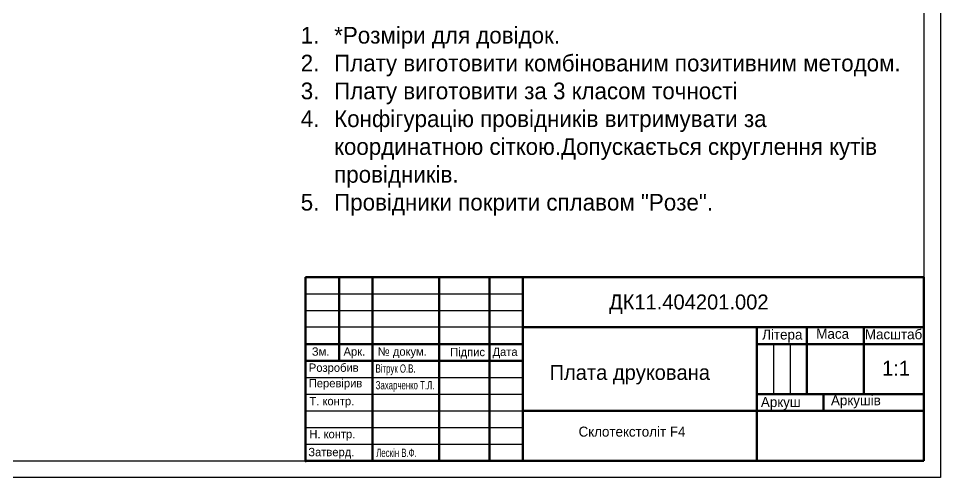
# Model space of a CAD drawing. Extents: x 208 to 628, y 649 to 1243.
# Drawn here: x 352.2 to 628.1, y 648.7 to 786.2 of the extents above; entities that cross this region are included whole.
import ezdxf

# ---------------------------------------------------------------- set-up
doc = ezdxf.new("R2010")
doc.units = 0
doc.header["$MEASUREMENT"] = 0
doc.layers.get('0').update_dxf_attribs({"linetype": 'CONTINUOUS'})
for name, color, linetype, lineweight in [('AM_BOR', 250, 'CONTINUOUS', 50), ('K', 250, 'CONTINUOUS', 100), ('Рамка', 7, 'CONTINUOUS', 50), ('Рамка2', 7, 'CONTINUOUS', 25)]:
    doc.layers.add(name, color=color, linetype=linetype, lineweight=lineweight)
doc.styles.add('Нумерация', font='452826.ttf')
doc.styles.add('стиль1', font='452826.ttf')
doc.styles.add('стиль2', font='452826.ttf', dxfattribs={"width": 0.7})

msp = doc.modelspace()

# ---------------------------------------------------------------- linework, layer by layer
at = {"linetype": 'Continuous'}
msp.add_lwpolyline([(208.147, 648.65), (208.147, 1242.65), (628.147, 1242.65), (628.147, 648.65)], close=True, dxfattribs=at)
at = {"layer": 'AM_BOR', "color": 0, "lineweight": 80}
msp.add_point((438.147, 653.65), dxfattribs=at)
at = {"layer": 'Рамка'}
for p, q in [((438.147, 708.65), (438.147, 653.65)), ((623.147, 708.65), (438.147, 708.65)), ((438.147, 683.65), (438.147, 708.65)), ((438.147, 708.65), (448.147, 708.65)), ((448.147, 708.65), (448.147, 683.65)), ((448.147, 708.65), (448.147, 683.65)), ((458.147, 653.65), (458.147, 708.65)), ((458.147, 708.65), (478.147, 708.65)), ((478.147, 708.65), (478.147, 653.65)), ((493.147, 708.65), (493.147, 653.65)), ((503.147, 708.65), (493.147, 708.65)), ((503.147, 653.65), (503.147, 708.65)), ((623.147, 653.65), (623.147, 708.65)), ((623.147, 693.65), (623.147, 708.65)), ((438.147, 693.65), (438.147, 683.65)), ((503.147, 693.65), (623.147, 693.65)), ((573.147, 688.65), (573.147, 693.65)), ((573.147, 693.65), (588.147, 693.65)), ((573.147, 673.65), (573.147, 693.65)), ((588.147, 693.65), (623.147, 693.65)), ((588.147, 693.65), (588.147, 688.65)), ((605.147, 693.65), (605.147, 673.65)), ((623.147, 693.65), (623.147, 688.65)), ((438.147, 688.65), (503.147, 688.65)), ((623.147, 688.65), (573.147, 688.65)), ((573.147, 688.65), (573.147, 673.65)), ((588.147, 688.65), (588.147, 673.65)), ((438.147, 678.65), (438.147, 683.65)), ((438.147, 683.65), (503.147, 683.65)), ((503.147, 683.65), (503.147, 678.65)), ((593.147, 673.65), (573.147, 673.65)), ((573.147, 673.65), (573.147, 668.65)), ((593.147, 668.65), (593.147, 673.65)), ((593.147, 673.65), (623.147, 673.65)), ((623.147, 673.65), (623.147, 668.65)), ((503.147, 668.65), (573.147, 668.65)), ((503.147, 653.65), (503.147, 668.65)), ((573.147, 668.65), (593.147, 668.65)), ((573.147, 668.65), (573.147, 653.65)), ((623.147, 668.65), (593.147, 668.65)), ((438.147, 653.65), (623.147, 653.65)), ((478.147, 653.65), (458.147, 653.65)), ((493.147, 653.65), (503.147, 653.65)), ((573.147, 653.65), (503.147, 653.65))]:
    msp.add_line(p, q, dxfattribs=at)
at = {"layer": 'Рамка2', "linetype": 'Continuous'}
for p in [(623.147, 1237.65), (228.147, 653.65)]:
    msp.add_line(p, (623.147, 653.65), dxfattribs=at)
at = {"layer": 'Рамка2'}
for p, q in [((438.147, 703.65), (503.147, 703.65)), ((438.147, 698.65), (503.147, 698.65)), ((503.147, 693.65), (438.147, 693.65)), ((578.147, 688.65), (578.147, 673.65)), ((583.147, 688.65), (583.147, 673.65)), ((438.147, 678.65), (503.147, 678.65)), ((438.147, 673.65), (503.147, 673.65)), ((438.147, 668.65), (503.147, 668.65)), ((438.147, 663.65), (503.147, 663.65)), ((438.147, 658.65), (503.147, 658.65))]:
    msp.add_line(p, q, dxfattribs=at)

# ---------------------------------------------------------------- texts
at = {"lineweight": 80, "insert": (528.939, 703.494), "char_height": 4.5, "attachment_point": 1, "style": 'стиль1'}
msp.add_mtext_dynamic_manual_height_columns('{\\C7;ДК11.404201.002}', width=81.86775, gutter_width=12.5, heights=[0], dxfattribs=at)
at = {"color": 0, "lineweight": 80, "attachment_point": 1}
for s, width, insert, char_height, style in [('Літера', 13.34732, (574.759, 692.99), 3, 'стиль1'), ('Маса', 13.34732, (590.959, 693.223), 3, 'стиль1'), ('Масштаб', 13.34732, (605.498, 693.075), 3, 'стиль1'), ('Зм.', 8.25946, (440.016, 687.646), 2.5, 'стиль1'), ('Арк.', 8.25946, (449.505, 687.646), 2.5, 'стиль1'), ('№ докум.', 17.13629, (459.735, 687.646), 2.5, 'стиль1'), ('Підпис', 8.25946, (481.381, 687.498), 2.5, 'стиль1'), ('Дата', 8.25946, (494.079, 687.572), 2.5, 'стиль1'), ('Розробив', 20, (439.117, 682.821), 2.5, 'стиль1'), ('Вітрук О.В.', 30.08194, (459.065, 682.556), 2.5, 'стиль2'), ('Перевірив', 20, (439.096, 678.184), 2.5, 'стиль1'), ('Захарченко Т.Л.', 42.02534, (459.122, 677.573), 2.5, 'стиль2'), ('Аркушів ', 22.1142, (595.353, 673.304), 3, 'стиль1'), ('Т. контр.', 20, (439.315, 672.805), 2.5, 'стиль1'), ('Аркуш ', 17.54769, (574.385, 672.763), 3, 'стиль1'), ('Н. контр.', 20, (439.27, 662.934), 2.5, 'стиль1'), ('Затверд.', 20, (438.946, 657.542), 2.5, 'стиль1'), ('Лескін В.Ф.', 42.02534, (459.273, 657.306), 2.5, 'стиль2')]:
    msp.add_mtext_dynamic_manual_height_columns(s, width=width, gutter_width=12.5, heights=[0], dxfattribs=dict(at, insert=insert, char_height=char_height, style=style))
at = {"layer": 'K', "attachment_point": 1, "style": 'стиль1'}
for s, width, heights, insert, char_height in [('\\pi-10,l10,t10,15;{\\C0;1.^I*Розміри для довідок.\\P2.^IПлату виготовити комбінованим позитивним методом.\\P3.^IПлату виготовити за 3 класом точності \\P4.^IКонфігурацію провідників витримувати за координатною сіткою.Допускається скруглення кутів провідників. \\P5.^IПровідники покрити сплавом "Розе". }', 177.5, [70.319], (436.691, 783.631), 5), ('{\\C0;1:1}', 16.25, [0], (610.647, 683.65), 4.5)]:
    msp.add_mtext_dynamic_manual_height_columns(s, width=width, gutter_width=12.5, heights=heights, dxfattribs=dict(at, insert=insert, char_height=char_height))
at = {"layer": 'Рамка', "lineweight": 80, "insert": (505.647, 682.4), "char_height": 4.5, "attachment_point": 1, "style": 'стиль1'}
msp.add_mtext_dynamic_manual_height_columns('\\pi2.1504;  Плата друкована ', width=61.48838, gutter_width=12.5, heights=[0], dxfattribs=at)
at = {"layer": 'Рамка', "insert": (519.829, 663.91), "char_height": 3, "attachment_point": 1, "style": 'Нумерация'}
msp.add_mtext_dynamic_manual_height_columns('Склотекстоліт F4', width=55.70493, gutter_width=12.5, heights=[0], dxfattribs=at)

doc.saveas('drawing.dxf')
